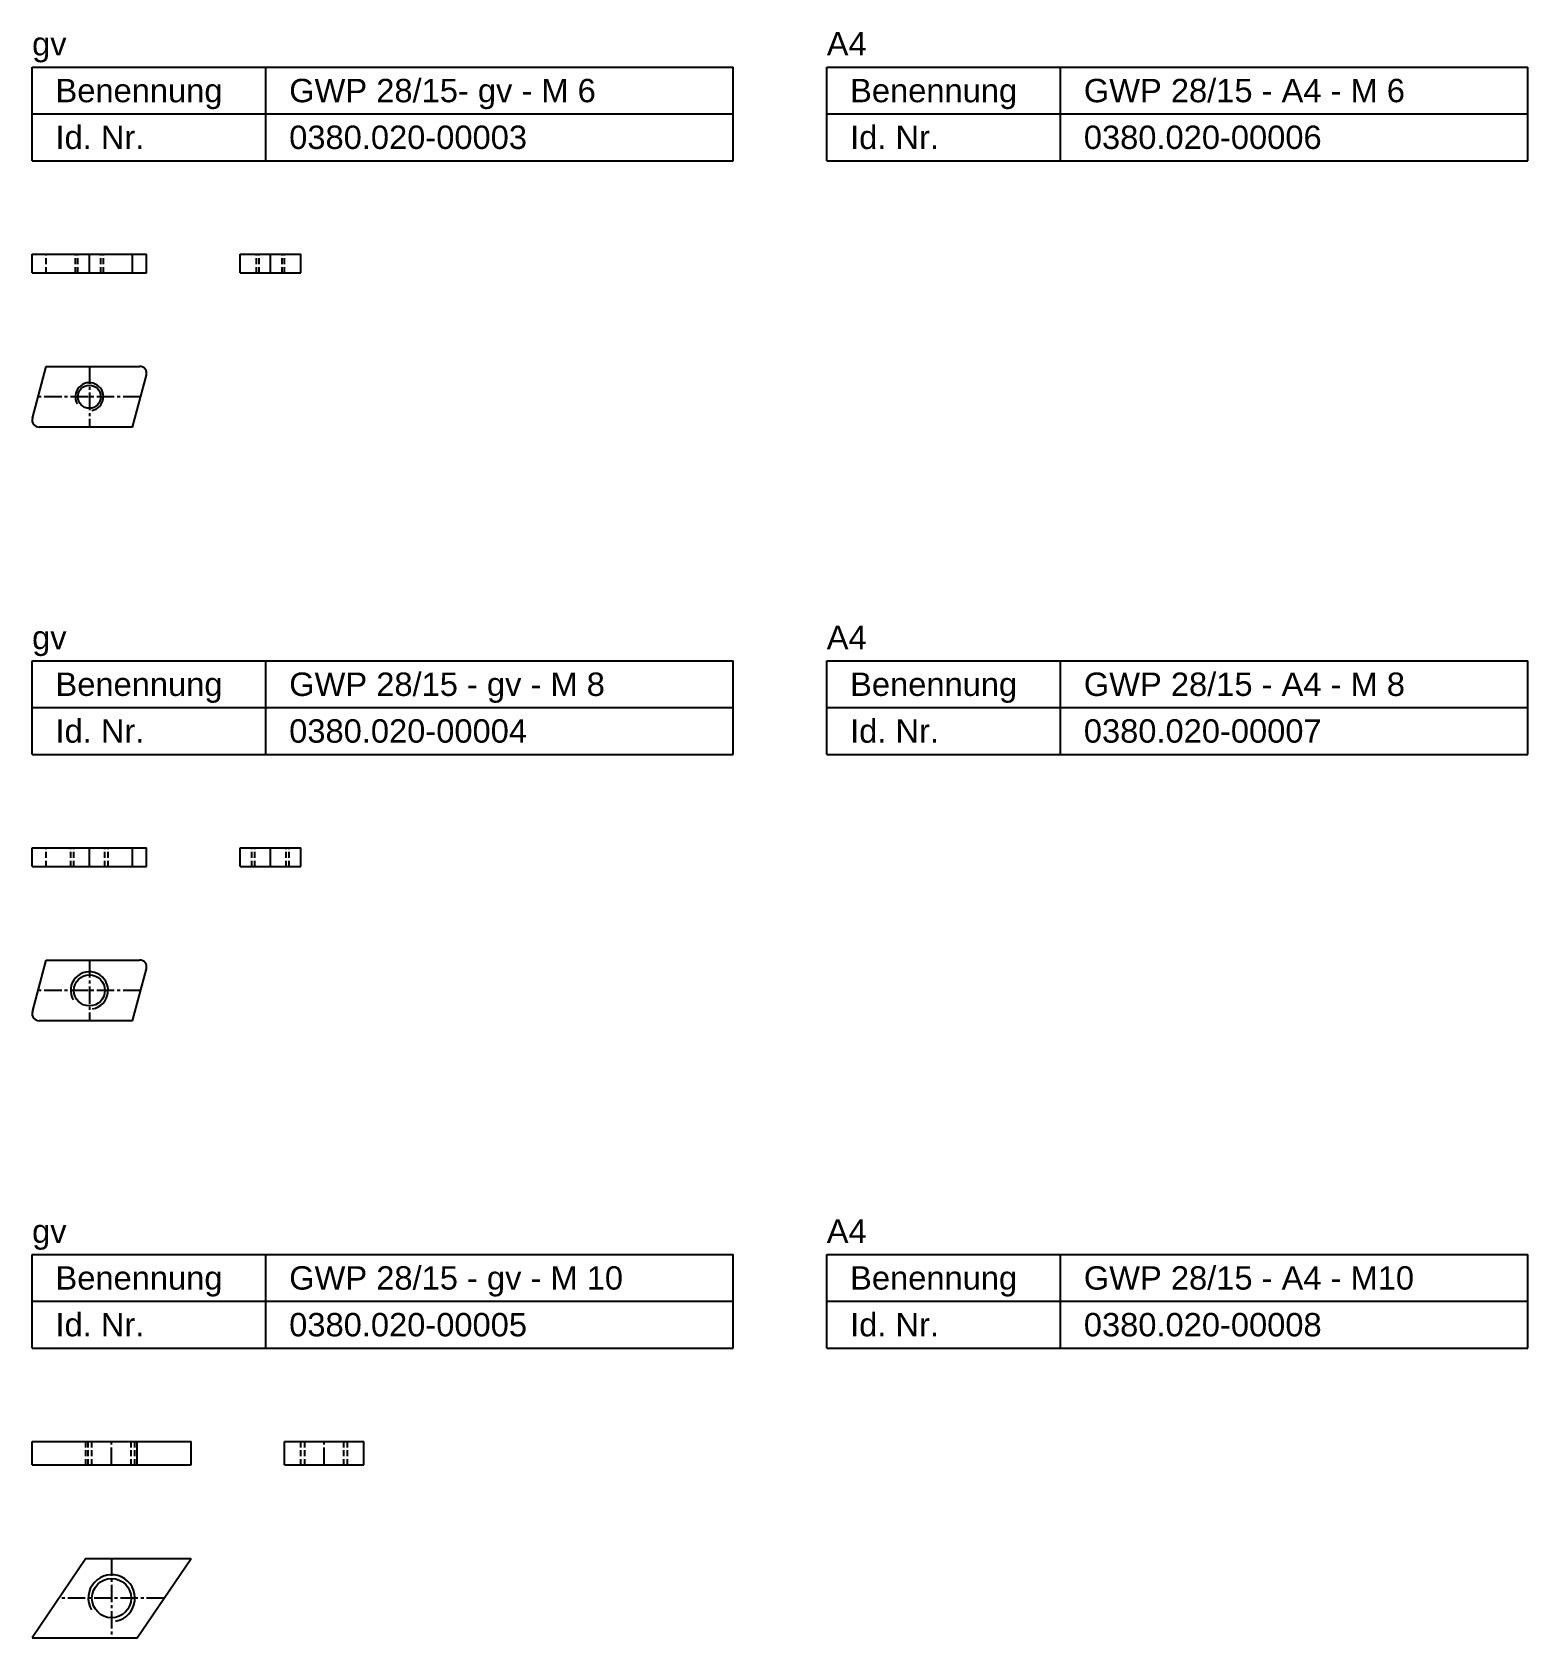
# Model space of a CAD drawing. Header units: millimetres. Extents: x 552 to 872, y 2230 to 2574.
import ezdxf

# ---------------------------------------------------------------- set-up
doc = ezdxf.new("R2010")
doc.units = ezdxf.units.MM
doc.header["$LTSCALE"] = 5
doc.linetypes.add('MITTE2', pattern=[1.125, 0.75, -0.125, 0.125, -0.125])
doc.linetypes.add('VERDECKT', pattern=[0.375, 0.25, -0.125])
doc.layers.add('HALFEN', color=2, linetype='CONTINUOUS')
doc.styles.add('ARIAL50', font='ARIAL.TTF', dxfattribs={"height": 5})

msp = doc.modelspace()

# ---------------------------------------------------------------- linework, layer by layer
at = {"layer": 'HALFEN'}
for p, q in [((552.25, 2566.25), (702.25, 2566.25)), ((552.25, 2546.25), (552.25, 2566.25)), ((602.25, 2546.25), (602.25, 2566.25)), ((702.25, 2546.25), (702.25, 2566.25)), ((722.25, 2566.25), (872.25, 2566.25)), ((722.25, 2546.25), (722.25, 2566.25)), ((772.25, 2546.25), (772.25, 2566.25)), ((872.25, 2546.25), (872.25, 2566.25)), ((552.25, 2556.25), (702.25, 2556.25)), ((722.25, 2556.25), (872.25, 2556.25)), ((552.25, 2546.25), (702.25, 2546.25)), ((722.25, 2546.25), (872.25, 2546.25)), ((552.25, 2522.25), (552.25, 2526.25)), ((552.25, 2526.25), (576.75, 2526.25)), ((573.72, 2522.25), (573.72, 2526.25)), ((576.75, 2522.25), (576.75, 2526.25)), ((596.75, 2526.25), (609.75, 2526.25)), ((596.75, 2522.25), (596.75, 2526.25)), ((609.75, 2522.25), (609.75, 2526.25)), ((552.25, 2522.25), (576.75, 2522.25)), ((596.75, 2522.25), (609.75, 2522.25)), ((552.3, 2491.14), (555.28, 2502.25)), ((555.28, 2502.25), (575.25, 2502.25)), ((573.72, 2489.25), (576.7, 2500.36)), ((573.72, 2489.25), (553.75, 2489.25)), ((552.25, 2439.25), (702.25, 2439.25)), ((552.25, 2419.25), (552.25, 2439.25)), ((602.25, 2419.25), (602.25, 2439.25)), ((702.25, 2419.25), (702.25, 2439.25)), ((722.25, 2439.25), (872.25, 2439.25)), ((722.25, 2419.25), (722.25, 2439.25)), ((772.25, 2419.25), (772.25, 2439.25)), ((872.25, 2419.25), (872.25, 2439.25)), ((552.25, 2429.25), (702.25, 2429.25)), ((722.25, 2429.25), (872.25, 2429.25)), ((552.25, 2419.25), (702.25, 2419.25)), ((722.25, 2419.25), (872.25, 2419.25)), ((552.25, 2399.25), (576.75, 2399.25)), ((552.25, 2395.25), (552.25, 2399.25)), ((573.72, 2395.25), (573.72, 2399.25)), ((576.75, 2395.25), (576.75, 2399.25)), ((596.75, 2399.25), (609.75, 2399.25)), ((596.75, 2395.25), (596.75, 2399.25)), ((609.75, 2395.25), (609.75, 2399.25)), ((552.25, 2395.25), (576.75, 2395.25)), ((596.75, 2395.25), (609.75, 2395.25)), ((552.3, 2364.14), (555.28, 2375.25)), ((555.28, 2375.25), (575.25, 2375.25)), ((573.72, 2362.25), (576.7, 2373.36)), ((573.72, 2362.25), (553.75, 2362.25)), ((552.25, 2312.25), (702.25, 2312.25)), ((552.25, 2292.25), (552.25, 2312.25)), ((602.25, 2292.25), (602.25, 2312.25)), ((702.25, 2292.25), (702.25, 2312.25)), ((722.25, 2312.25), (872.25, 2312.25)), ((722.25, 2292.25), (722.25, 2312.25)), ((772.25, 2292.25), (772.25, 2312.25)), ((872.25, 2292.25), (872.25, 2312.25)), ((552.25, 2302.25), (702.25, 2302.25)), ((722.25, 2302.25), (872.25, 2302.25)), ((552.25, 2292.25), (702.25, 2292.25)), ((722.25, 2292.25), (872.25, 2292.25)), ((552.25, 2267.25), (552.25, 2272.25)), ((552.25, 2272.25), (586.25, 2272.25)), ((574.75, 2267.25), (574.75, 2272.25)), ((586.25, 2267.25), (586.25, 2272.25)), ((606.25, 2272.25), (623.25, 2272.25)), ((606.25, 2267.25), (606.25, 2272.25)), ((623.25, 2267.25), (623.25, 2272.25)), ((552.25, 2267.25), (586.25, 2267.25)), ((606.25, 2267.25), (623.25, 2267.25)), ((563.75, 2247.25), (552.25, 2230.25)), ((563.75, 2247.25), (586.25, 2247.25)), ((574.75, 2230.25), (586.25, 2247.25)), ((552.25, 2230.25), (574.75, 2230.25))]:
    msp.add_line(p, q, dxfattribs=at)
at = {"layer": 'HALFEN', "color": 1, "linetype": 'VERDECKT'}
for p, q in [((555.28, 2522.25), (555.28, 2526.25)), ((561.5, 2522.25), (561.5, 2526.25)), ((562.04, 2522.25), (562.04, 2526.25)), ((566.96, 2522.25), (566.96, 2526.25)), ((567.5, 2522.25), (567.5, 2526.25)), ((600.25, 2522.25), (600.25, 2526.25)), ((600.79, 2522.25), (600.79, 2526.25)), ((605.71, 2522.25), (605.71, 2526.25)), ((606.25, 2522.25), (606.25, 2526.25)), ((555.28, 2395.25), (555.28, 2399.25)), ((560.5, 2395.25), (560.5, 2399.25)), ((561.18, 2395.25), (561.18, 2399.25)), ((567.82, 2395.25), (567.82, 2399.25)), ((568.5, 2395.25), (568.5, 2399.25)), ((599.25, 2395.25), (599.25, 2399.25)), ((599.93, 2395.25), (599.93, 2399.25)), ((606.57, 2395.25), (606.57, 2399.25)), ((607.25, 2395.25), (607.25, 2399.25)), ((563.75, 2267.25), (563.75, 2272.25)), ((564.25, 2267.25), (564.25, 2272.25)), ((565.06, 2267.25), (565.06, 2272.25)), ((573.44, 2267.25), (573.44, 2272.25)), ((574.25, 2267.25), (574.25, 2272.25)), ((609.75, 2267.25), (609.75, 2272.25)), ((610.56, 2267.25), (610.56, 2272.25)), ((618.94, 2267.25), (618.94, 2272.25)), ((619.75, 2267.25), (619.75, 2272.25))]:
    msp.add_line(p, q, dxfattribs=at)
at = {"layer": 'HALFEN', "color": 1, "linetype": 'MITTE2'}
for p, q in [((564.5, 2522.25), (564.5, 2526.25)), ((603.25, 2522.25), (603.25, 2526.25)), ((564.5, 2502.25), (564.5, 2489.25)), ((575.46, 2495.75), (553.54, 2495.75)), ((564.5, 2395.25), (564.5, 2399.25)), ((603.25, 2395.25), (603.25, 2399.25)), ((564.5, 2375.25), (564.5, 2362.25)), ((575.46, 2368.75), (553.54, 2368.75)), ((569.25, 2267.25), (569.25, 2272.25)), ((614.75, 2267.25), (614.75, 2272.25)), ((569.25, 2247.25), (569.25, 2230.25)), ((580.5, 2238.75), (558, 2238.75))]:
    msp.add_line(p, q, dxfattribs=at)
at = {"layer": 'HALFEN'}
for centre, radius in [((564.5, 2495.75), 2.46), ((564.5, 2368.75), 3.32), ((569.25, 2238.75), 4.19)]:
    msp.add_circle(centre, radius, dxfattribs=at)
for centre, start, end in [((575.25, 2500.75), 345, 90), ((553.75, 2490.75), 165, 270), ((575.25, 2373.75), 345, 90), ((553.75, 2363.75), 165, 270)]:
    msp.add_arc(centre, 1.5, start, end, dxfattribs=at)
at = {"layer": 'HALFEN', "color": 1}
for centre, radius in [((564.5, 2495.75), 3), ((564.5, 2368.75), 4), ((569.25, 2238.75), 5)]:
    msp.add_arc(centre, radius, 280, 210, dxfattribs=at)

# ---------------------------------------------------------------- texts
at = {"layer": 'HALFEN', "style": 'ARIAL50'}
for s, p in [('A4', (722.25, 2568.75)), ('gv', (552.25, 2568.75)), ('Benennung', (557.25, 2558.75)), ('GWP 28/15- gv - M 6', (607.25, 2558.75)), ('Benennung', (727.25, 2558.75)), ('GWP 28/15 - A4 - M 6', (777.25, 2558.75)), ('Id. Nr.', (557.25, 2548.75)), ('0380.020-00003', (607.25, 2548.75)), ('Id. Nr.', (727.25, 2548.75)), ('0380.020-00006', (777.25, 2548.75)), ('A4', (722.25, 2441.75)), ('gv', (552.25, 2441.75)), ('Benennung', (557.25, 2431.75)), ('GWP 28/15 - gv - M 8', (607.25, 2431.75)), ('Benennung', (727.25, 2431.75)), ('GWP 28/15 - A4 - M 8', (777.25, 2431.75)), ('Id. Nr.', (557.25, 2421.75)), ('0380.020-00004', (607.25, 2421.75)), ('Id. Nr.', (727.25, 2421.75)), ('0380.020-00007', (777.25, 2421.75)), ('gv', (552.25, 2314.75)), ('A4', (722.25, 2314.75)), ('Benennung', (557.25, 2304.75)), ('GWP 28/15 - gv - M 10', (607.25, 2304.75)), ('Benennung', (727.25, 2304.75)), ('GWP 28/15 - A4 - M10', (777.25, 2304.75)), ('Id. Nr.', (557.25, 2294.75)), ('0380.020-00005', (607.25, 2294.75)), ('Id. Nr.', (727.25, 2294.75)), ('0380.020-00008', (777.25, 2294.75))]:
    msp.add_text(s, height=5, dxfattribs=at).set_placement(p)

doc.saveas('drawing.dxf')
